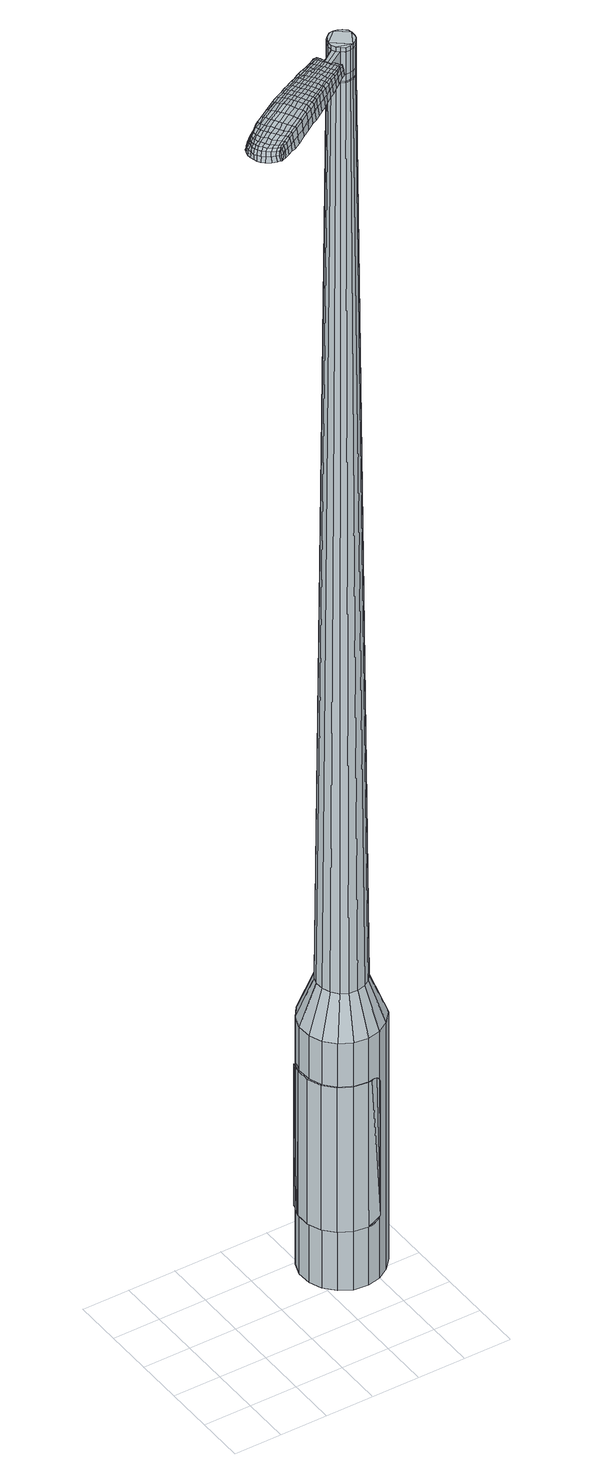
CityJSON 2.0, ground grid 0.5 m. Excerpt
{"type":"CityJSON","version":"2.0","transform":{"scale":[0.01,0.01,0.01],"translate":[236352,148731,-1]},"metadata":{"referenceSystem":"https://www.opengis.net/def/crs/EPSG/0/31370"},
"CityObjects":{
"object1":{"type":"GenericCityObject","attributes":{"cluster":25,"mean_distance_to_centroid":0.235,"new_centroid_x":236353.85,"new_centroid_y":148732.31,"mean_distance_to_camera":12.78,"H1":7.79,"H2":7.92,"Z_final":111.45,"cluster2":-1,"proj_x":236349.58,"proj_y":148725.49,"id_line":52941,"bearing_l":302.07,"distance":8.05,"orientation":"right","G_obj":212.07},"geometry":[{"type":"MultiSurface","lod":"2","boundaries":[[[0,1,2,3]],[[1,4,5,2]],[[4,6,7,5]],[[6,8,9,7]],[[8,10,11,9]],[[10,12,13,11]],[[12,14,15,13]],[[14,16,17,15]],[[16,18,19,17]],[[18,20,21,19]],[[20,22,23,21]],[[22,24,25,23]],[[24,26,27,25]],[[26,28,29,27]],[[28,30,31,29]],[[30,32,33,31]],[[32,34,35,33]],[[34,0,3,35]],[[36,37,38,39]],[[38,40,41,42]],[[41,43,42]],[[42,44,45,46]],[[45,47,46]],[[46,48,49,50]],[[49,51,50]],[[42,46,50,38]],[[50,52,39,38]],[[53,36,39]],[[2,5,7,35]],[[7,9,11,15]],[[11,13,15]],[[15,17,19,23]],[[19,21,23]],[[23,25,27,31]],[[27,29,31]],[[15,23,31,7]],[[31,33,35,7]],[[3,2,35]],[[1,0,54,55]],[[0,34,56,54]],[[34,32,57,56]],[[32,30,58,57]],[[30,28,59,58]],[[28,26,60,59]],[[26,24,61,60]],[[24,22,62,61]],[[22,20,63,62]],[[20,18,64,63]],[[18,16,65,64]],[[16,14,66,65]],[[14,12,67,66]],[[12,10,68,67]],[[10,8,69,68]],[[8,6,70,69]],[[6,4,71,70]],[[4,1,55,71]],[[55,54,72,73]],[[54,56,74,72]],[[56,57,75,74]],[[57,58,76,75]],[[58,59,77,76]],[[59,60,78,77]],[[60,61,79,78]],[[61,62,80,79]],[[62,63,81,80]],[[63,64,82,81]],[[64,65,83,82]],[[65,66,84,83]],[[66,67,85,84]],[[67,68,86,85]],[[68,69,87,86]],[[69,70,88,87]],[[70,71,89,88]],[[71,55,73,89]],[[72,90,91,92]],[[74,93,90,72]],[[94,95,93,74]],[[76,96,95,94]],[[77,97,96,76]],[[98,99,97,77]],[[100,101,99,98]],[[80,102,101,100]],[[81,103,102,80]],[[104,105,103,81]],[[106,107,105,104]],[[108,109,107,106]],[[110,111,109,108]],[[112,113,111,110]],[[114,115,113,112]],[[116,117,115,114]],[[89,118,117,116]],[[92,91,118,89]],[[119,120,121,122]],[[123,119,122,124]],[[125,123,124,126]],[[127,125,126,128]],[[129,127,128,130]],[[131,129,130,132]],[[133,131,132,134]],[[135,133,134,136]],[[137,135,136,138]],[[139,137,138,140]],[[141,139,140,142]],[[143,141,142,144]],[[145,143,144,146]],[[147,145,146,148]],[[149,147,148,150]],[[151,149,150,152]],[[73,72,92]],[[75,94,74]],[[75,76,94]],[[78,98,77]],[[78,79,100,98]],[[79,80,100]],[[82,104,81]],[[82,83,106,104]],[[83,84,108,106]],[[84,85,110,108]],[[85,86,112,110]],[[86,87,114,112]],[[87,88,116,114]],[[88,89,116]],[[73,92,89]],[[153,91,90]],[[153,118,91]],[[154,117,118]],[[154,155,115,117]],[[155,156,113,115]],[[156,157,111,113]],[[157,158,109,111]],[[158,159,107,109]],[[159,160,105,107]],[[160,103,105]],[[161,101,102]],[[161,162,99,101]],[[162,97,99]],[[163,95,96]],[[163,93,95]],[[39,52,151,164]],[[153,90,165,152]],[[53,39,164,120]],[[90,93,121,165]],[[36,53,120,119]],[[93,163,122,121]],[[37,36,119,123]],[[163,96,124,122]],[[38,37,123,125]],[[96,97,126,124]],[[40,38,125,127]],[[97,162,128,126]],[[41,40,127,129]],[[162,161,130,128]],[[43,41,129,131]],[[161,102,132,130]],[[42,43,131,133]],[[102,103,134,132]],[[44,42,133,135]],[[103,160,136,134]],[[45,44,135,137]],[[160,159,138,136]],[[47,45,137,139]],[[159,158,140,138]],[[46,47,139,141]],[[158,157,142,140]],[[48,46,141,143]],[[157,156,144,142]],[[49,48,143,145]],[[156,155,146,144]],[[51,49,145,147]],[[155,154,148,146]],[[50,51,147,149]],[[154,118,150,148]],[[52,50,149,151]],[[118,153,152,150]],[[151,152,166,167]],[[152,165,168,166]],[[165,121,169,168]],[[121,120,170,169]],[[120,164,171,170]],[[164,151,167,171]],[[172,173,174,175]],[[176,172,175,177]],[[172,176,178,179]],[[173,172,179,180]],[[181,182,183,184]],[[185,181,184,186]],[[181,185,187,188]],[[182,181,188,189]],[[190,191,192,193]],[[194,190,193,195]],[[190,194,196,197]],[[191,190,197,198]],[[199,200,201,202]],[[203,199,202,204]],[[199,203,205,206]],[[200,199,206,207]],[[208,209,210,211]],[[212,208,211,213]],[[208,212,214,215]],[[209,208,215,216]],[[217,218,219,220]],[[221,217,220,222]],[[217,221,223,224]],[[218,217,224,225]],[[226,227,228,229]],[[218,226,229,219]],[[226,218,225,230]],[[227,226,230,231]],[[232,233,234,235]],[[227,232,235,228]],[[232,227,231,236]],[[233,232,236,237]],[[238,176,177,239]],[[233,238,239,234]],[[238,233,237,240]],[[176,238,240,178]],[[241,242,243,244]],[[245,241,244,246]],[[241,245,247,248]],[[242,241,248,249]],[[250,251,252,253]],[[242,250,253,243]],[[250,242,249,254]],[[251,250,254,255]],[[256,257,258,259]],[[251,256,259,252]],[[256,251,255,260]],[[257,256,260,261]],[[262,263,264,265]],[[257,262,265,258]],[[262,257,261,266]],[[263,262,266,267]],[[268,173,180,269]],[[263,268,269,264]],[[268,263,267,270]],[[173,268,270,174]],[[271,272,273,274]],[[275,271,274,276]],[[271,275,277,278]],[[272,271,278,279]],[[280,281,282,283]],[[272,280,283,273]],[[280,272,279,284]],[[281,280,284,285]],[[286,287,288,289]],[[281,286,289,282]],[[286,281,285,290]],[[287,286,290,291]],[[292,185,186,293]],[[287,292,293,288]],[[292,287,291,294]],[[185,292,294,187]],[[295,296,297,298]],[[299,295,298,300]],[[295,299,301,302]],[[296,295,302,303]],[[304,305,306,307]],[[296,304,307,297]],[[304,296,303,308]],[[305,304,308,309]],[[310,311,312,313]],[[305,310,313,306]],[[310,305,309,314]],[[311,310,314,315]],[[316,317,318,319]],[[311,316,319,312]],[[316,311,315,320]],[[317,316,320,321]],[[322,182,189,323]],[[317,322,323,318]],[[322,317,321,324]],[[182,322,324,183]],[[325,211,210,326]],[[327,325,326,328]],[[325,327,329,330]],[[211,325,330,213]],[[331,327,328,332]],[[333,331,332,334]],[[331,333,335,336]],[[327,331,336,329]],[[337,333,334,338]],[[339,337,338,340]],[[337,339,341,342]],[[333,337,342,335]],[[343,339,340,344]],[[345,343,344,346]],[[343,345,347,348]],[[339,343,348,341]],[[349,345,346,350]],[[200,349,350,201]],[[349,200,207,351]],[[345,349,351,347]],[[352,353,198,197]],[[354,352,197,196]],[[352,354,355,356]],[[353,352,356,357]],[[358,359,357,356]],[[360,358,356,355]],[[358,360,361,362]],[[359,358,362,363]],[[364,365,363,362]],[[366,364,362,361]],[[364,366,367,368]],[[365,364,368,369]],[[370,371,369,368]],[[372,370,368,367]],[[370,372,205,203]],[[371,370,203,204]],[[373,374,375,376]],[[275,373,376,277]],[[373,275,276,377]],[[374,373,377,378]],[[379,194,195,380]],[[374,379,380,375]],[[379,374,378,381]],[[194,379,381,196]],[[382,383,384,385]],[[221,382,385,223]],[[382,221,222,386]],[[383,382,386,387]],[[388,389,390,391]],[[383,388,391,384]],[[388,383,387,392]],[[389,388,392,393]],[[394,191,198,395]],[[389,394,395,390]],[[394,389,393,396]],[[191,394,396,192]],[[397,398,399,400]],[[179,397,400,180]],[[397,179,178,401]],[[398,397,401,402]],[[403,404,405,406]],[[398,403,406,399]],[[403,398,402,407]],[[404,403,407,408]],[[409,202,201,410]],[[404,409,410,405]],[[409,404,408,411]],[[202,409,411,204]],[[412,413,414,415]],[[184,412,415,186]],[[412,184,183,416]],[[413,412,416,417]],[[418,206,205,419]],[[413,418,419,414]],[[418,413,417,420]],[[206,418,420,207]],[[421,422,423,424]],[[299,421,424,301]],[[421,299,300,425]],[[422,421,425,426]],[[427,212,213,428]],[[422,427,428,423]],[[427,422,426,429]],[[212,427,429,214]],[[430,431,432,433]],[[245,430,433,247]],[[430,245,246,434]],[[431,430,434,435]],[[436,437,438,439]],[[431,436,439,432]],[[436,431,435,440]],[[437,436,440,441]],[[442,209,216,443]],[[437,442,443,438]],[[442,437,441,444]],[[209,442,444,210]],[[445,446,435,434]],[[244,445,434,246]],[[445,244,243,447]],[[446,445,447,448]],[[449,450,441,440]],[[446,449,440,435]],[[449,446,448,451]],[[450,449,451,452]],[[453,326,210,444]],[[450,453,444,441]],[[453,450,452,454]],[[326,453,454,328]],[[455,456,457,458]],[[302,455,458,303]],[[455,302,301,424]],[[456,455,424,423]],[[459,330,329,460]],[[456,459,460,457]],[[459,456,423,428]],[[330,459,428,213]],[[461,462,448,447]],[[253,461,447,243]],[[461,253,252,463]],[[462,461,463,464]],[[465,466,452,451]],[[462,465,451,448]],[[465,462,464,467]],[[466,465,467,468]],[[469,332,328,454]],[[466,469,454,452]],[[469,466,468,470]],[[332,469,470,334]],[[471,472,473,474]],[[308,471,474,309]],[[471,308,303,458]],[[472,471,458,457]],[[475,336,335,476]],[[472,475,476,473]],[[475,472,457,460]],[[336,475,460,329]],[[477,478,464,463]],[[259,477,463,252]],[[477,259,258,479]],[[478,477,479,480]],[[481,482,468,467]],[[478,481,467,464]],[[481,478,480,483]],[[482,481,483,484]],[[485,338,334,470]],[[482,485,470,468]],[[485,482,484,486]],[[338,485,486,340]],[[487,488,489,490]],[[314,487,490,315]],[[487,314,309,474]],[[488,487,474,473]],[[491,342,341,492]],[[488,491,492,489]],[[491,488,473,476]],[[342,491,476,335]],[[493,494,480,479]],[[265,493,479,258]],[[493,265,264,495]],[[494,493,495,496]],[[497,498,484,483]],[[494,497,483,480]],[[497,494,496,499]],[[498,497,499,500]],[[501,344,340,486]],[[498,501,486,484]],[[501,498,500,502]],[[344,501,502,346]],[[503,504,505,506]],[[320,503,506,321]],[[503,320,315,490]],[[504,503,490,489]],[[507,348,347,508]],[[504,507,508,505]],[[507,504,489,492]],[[348,507,492,341]],[[509,510,496,495]],[[269,509,495,264]],[[509,269,180,400]],[[510,509,400,399]],[[511,512,500,499]],[[510,511,499,496]],[[511,510,399,406]],[[512,511,406,405]],[[513,350,346,502]],[[512,513,502,500]],[[513,512,405,410]],[[350,513,410,201]],[[514,515,417,416]],[[324,514,416,183]],[[514,324,321,506]],[[515,514,506,505]],[[516,351,207,420]],[[515,516,420,417]],[[516,515,505,508]],[[351,516,508,347]],[[517,518,378,377]],[[274,517,377,276]],[[517,274,273,519]],[[518,517,519,520]],[[521,354,196,381]],[[518,521,381,378]],[[521,518,520,522]],[[354,521,522,355]],[[523,524,525,526]],[[224,523,526,225]],[[523,224,223,385]],[[524,523,385,384]],[[527,528,529,530]],[[524,527,530,525]],[[527,524,384,391]],[[528,527,391,390]],[[531,353,357,532]],[[528,531,532,529]],[[531,528,390,395]],[[353,531,395,198]],[[533,534,520,519]],[[283,533,519,273]],[[533,283,282,535]],[[534,533,535,536]],[[537,360,355,522]],[[534,537,522,520]],[[537,534,536,538]],[[360,537,538,361]],[[539,540,541,542]],[[230,539,542,231]],[[539,230,225,526]],[[540,539,526,525]],[[543,544,545,546]],[[540,543,546,541]],[[543,540,525,530]],[[544,543,530,529]],[[547,359,363,548]],[[544,547,548,545]],[[547,544,529,532]],[[359,547,532,357]],[[549,550,536,535]],[[289,549,535,282]],[[549,289,288,551]],[[550,549,551,552]],[[553,366,361,538]],[[550,553,538,536]],[[553,550,552,554]],[[366,553,554,367]],[[555,556,557,558]],[[236,555,558,237]],[[555,236,231,542]],[[556,555,542,541]],[[559,560,561,562]],[[556,559,562,557]],[[559,556,541,546]],[[560,559,546,545]],[[563,365,369,564]],[[560,563,564,561]],[[563,560,545,548]],[[365,563,548,363]],[[565,566,552,551]],[[293,565,551,288]],[[565,293,186,415]],[[566,565,415,414]],[[567,372,367,554]],[[566,567,554,552]],[[567,566,414,419]],[[372,567,419,205]],[[568,569,402,401]],[[240,568,401,178]],[[568,240,237,558]],[[569,568,558,557]],[[570,571,408,407]],[[569,570,407,402]],[[570,569,557,562]],[[571,570,562,561]],[[572,371,204,411]],[[571,572,411,408]],[[572,571,561,564]],[[371,572,564,369]],[[573,574,575,576]],[[576,575,577,578]],[[579,577,575,580]],[[580,575,574,581]],[[582,583,584,585]],[[585,584,586,587]],[[588,586,584,589]],[[589,584,583,590]],[[591,592,593,594]],[[594,593,595,596]],[[597,595,593,598]],[[598,593,592,599]],[[600,601,602,603]],[[603,602,604,605]],[[606,604,602,607]],[[607,602,601,608]],[[609,610,611,612]],[[612,611,613,614]],[[615,613,611,616]],[[616,611,610,617]],[[618,619,620,621]],[[621,620,622,623]],[[624,622,620,625]],[[625,620,619,626]],[[627,628,629,630]],[[630,629,619,618]],[[626,619,629,631]],[[631,629,628,632]],[[633,634,635,636]],[[636,635,628,627]],[[632,628,635,637]],[[637,635,634,638]],[[578,577,639,640]],[[640,639,634,633]],[[638,634,639,641]],[[641,639,577,579]],[[642,643,644,645]],[[645,644,646,647]],[[648,646,644,649]],[[649,644,643,650]],[[651,652,653,654]],[[654,653,643,642]],[[650,643,653,655]],[[655,653,652,656]],[[657,658,659,660]],[[660,659,652,651]],[[656,652,659,661]],[[661,659,658,662]],[[663,664,665,666]],[[666,665,658,657]],[[662,658,665,667]],[[667,665,664,668]],[[581,574,669,670]],[[670,669,664,663]],[[668,664,669,671]],[[671,669,574,573]],[[672,673,674,675]],[[675,674,676,677]],[[678,676,674,679]],[[679,674,673,680]],[[681,682,683,684]],[[684,683,673,672]],[[680,673,683,685]],[[685,683,682,686]],[[687,688,689,690]],[[690,689,682,681]],[[686,682,689,691]],[[691,689,688,692]],[[587,586,693,694]],[[694,693,688,687]],[[692,688,693,695]],[[695,693,586,588]],[[696,697,698,699]],[[699,698,700,701]],[[702,700,698,703]],[[703,698,697,704]],[[705,706,707,708]],[[708,707,697,696]],[[704,697,707,709]],[[709,707,706,710]],[[711,712,713,714]],[[714,713,706,705]],[[710,706,713,715]],[[715,713,712,716]],[[717,718,719,720]],[[720,719,712,711]],[[716,712,719,721]],[[721,719,718,722]],[[590,583,723,724]],[[724,723,718,717]],[[722,718,723,725]],[[725,723,583,582]],[[609,612,726,727]],[[727,726,728,729]],[[730,728,726,170]],[[170,726,612,614]],[[729,728,731,732]],[[732,731,733,734]],[[735,733,731,736]],[[736,731,728,730]],[[734,733,737,738]],[[738,737,739,740]],[[741,739,737,742]],[[742,737,733,735]],[[740,739,743,744]],[[744,743,745,746]],[[747,745,743,748]],[[748,743,739,741]],[[746,745,749,750]],[[750,749,601,600]],[[608,601,749,751]],[[751,749,745,747]],[[599,752,753,598]],[[598,753,754,597]],[[755,754,753,756]],[[756,753,752,757]],[[757,758,759,756]],[[756,759,760,755]],[[761,760,759,762]],[[762,759,758,763]],[[763,764,765,762]],[[762,765,766,761]],[[767,766,765,768]],[[768,765,764,769]],[[769,770,771,768]],[[768,771,772,767]],[[606,772,771,604]],[[604,771,770,605]],[[773,774,775,776]],[[776,775,676,678]],[[677,676,775,777]],[[777,775,774,778]],[[596,595,779,780]],[[780,779,774,773]],[[778,774,779,781]],[[781,779,595,597]],[[782,783,784,785]],[[785,784,622,624]],[[623,622,784,786]],[[786,784,783,787]],[[788,789,790,791]],[[791,790,783,782]],[[787,783,790,792]],[[792,790,789,793]],[[599,592,794,795]],[[795,794,789,788]],[[793,789,794,796]],[[796,794,592,591]],[[797,798,799,800]],[[800,799,580,581]],[[579,580,799,801]],[[801,799,798,802]],[[803,804,805,806]],[[806,805,798,797]],[[802,798,805,807]],[[807,805,804,808]],[[600,603,809,810]],[[810,809,804,803]],[[808,804,809,811]],[[811,809,603,605]],[[812,813,814,815]],[[815,814,585,587]],[[582,585,814,816]],[[816,814,813,817]],[[606,607,818,819]],[[819,818,813,812]],[[817,813,818,820]],[[820,818,607,608]],[[821,822,823,824]],[[824,823,700,702]],[[700,823,701]],[[701,823,822,825]],[[614,613,826,827]],[[827,826,822,821]],[[825,822,826,828]],[[828,826,613,615]],[[829,830,831,648]],[[831,646,648]],[[647,646,831,832]],[[832,831,830,833]],[[834,835,836,837]],[[837,836,830,829]],[[833,830,836,838]],[[838,836,835,839]],[[617,610,840,841]],[[841,840,835,834]],[[839,835,840,842]],[[842,840,610,609]],[[833,843,844,832]],[[832,844,645,647]],[[642,645,844,845]],[[845,844,843,846]],[[839,847,848,838]],[[838,848,843,833]],[[846,843,848,849]],[[849,848,847,850]],[[609,727,851,842]],[[842,851,847,839]],[[850,847,851,852]],[[852,851,727,729]],[[853,854,855,856]],[[856,855,703,704]],[[702,703,855,824]],[[824,855,854,821]],[[730,170,857,858]],[[858,857,854,853]],[[821,854,857,827]],[[827,857,170,614]],[[846,859,860,845]],[[845,860,654,642]],[[651,654,860,861]],[[861,860,859,862]],[[850,863,864,849]],[[849,864,859,846]],[[862,859,864,865]],[[865,864,863,866]],[[729,732,867,852]],[[852,867,863,850]],[[866,863,867,868]],[[868,867,732,734]],[[869,870,871,872]],[[872,871,709,710]],[[704,709,871,856]],[[856,871,870,853]],[[735,736,873,874]],[[874,873,870,869]],[[853,870,873,858]],[[858,873,736,730]],[[862,875,876,861]],[[861,876,660,651]],[[657,660,876,877]],[[877,876,875,878]],[[866,879,880,865]],[[865,880,875,862]],[[878,875,880,881]],[[881,880,879,882]],[[734,738,883,868]],[[868,883,879,866]],[[882,879,883,884]],[[884,883,738,740]],[[885,886,887,888]],[[888,887,715,716]],[[710,715,887,872]],[[872,887,886,869]],[[741,742,889,890]],[[890,889,886,885]],[[869,886,889,874]],[[874,889,742,735]],[[878,891,892,877]],[[877,892,666,657]],[[663,666,892,893]],[[893,892,891,894]],[[882,895,896,881]],[[881,896,891,878]],[[894,891,896,897]],[[897,896,895,898]],[[740,744,899,884]],[[884,899,895,882]],[[898,895,899,900]],[[900,899,744,746]],[[901,902,903,904]],[[904,903,721,722]],[[716,721,903,888]],[[888,903,902,885]],[[747,748,905,906]],[[906,905,902,901]],[[885,902,905,890]],[[890,905,748,741]],[[894,907,908,893]],[[893,908,670,663]],[[581,670,908,800]],[[800,908,907,797]],[[898,909,910,897]],[[897,910,907,894]],[[797,907,910,806]],[[806,910,909,803]],[[746,750,911,900]],[[900,911,909,898]],[[803,909,911,810]],[[810,911,750,600]],[[817,912,913,816]],[[816,913,725,582]],[[722,725,913,904]],[[904,913,912,901]],[[608,751,914,820]],[[820,914,912,817]],[[901,912,914,906]],[[906,914,751,747]],[[778,915,916,777]],[[777,916,675,677]],[[672,675,916,917]],[[917,916,915,918]],[[597,754,919,781]],[[781,919,915,778]],[[918,915,919,920]],[[920,919,754,755]],[[921,922,923,924]],[[924,923,625,626]],[[624,625,923,785]],[[785,923,922,782]],[[925,926,927,928]],[[928,927,922,921]],[[782,922,927,791]],[[791,927,926,788]],[[757,752,929,930]],[[930,929,926,925]],[[788,926,929,795]],[[795,929,752,599]],[[918,931,932,917]],[[917,932,684,672]],[[681,684,932,933]],[[933,932,931,934]],[[755,760,935,920]],[[920,935,931,918]],[[934,931,935,936]],[[936,935,760,761]],[[937,938,939,940]],[[940,939,631,632]],[[626,631,939,924]],[[924,939,938,921]],[[941,942,943,944]],[[944,943,938,937]],[[921,938,943,928]],[[928,943,942,925]],[[763,758,945,946]],[[946,945,942,941]],[[925,942,945,930]],[[930,945,758,757]],[[934,947,948,933]],[[933,948,690,681]],[[687,690,948,949]],[[949,948,947,950]],[[761,766,951,936]],[[936,951,947,934]],[[950,947,951,952]],[[952,951,766,767]],[[953,954,955,956]],[[956,955,637,638]],[[632,637,955,940]],[[940,955,954,937]],[[957,958,959,960]],[[960,959,954,953]],[[937,954,959,944]],[[944,959,958,941]],[[769,764,961,962]],[[962,961,958,957]],[[941,958,961,946]],[[946,961,764,763]],[[950,963,964,949]],[[949,964,694,687]],[[587,694,964,815]],[[815,964,963,812]],[[767,772,965,952]],[[952,965,963,950]],[[812,963,965,819]],[[819,965,772,606]],[[802,966,967,801]],[[801,967,641,579]],[[638,641,967,956]],[[956,967,966,953]],[[808,968,969,807]],[[807,969,966,802]],[[953,966,969,960]],[[960,969,968,957]],[[605,770,970,811]],[[811,970,968,808]],[[957,968,970,962]],[[962,970,770,769]],[[573,576,175,174]],[[576,578,177,175]],[[588,589,188,187]],[[589,590,189,188]],[[591,594,193,192]],[[594,596,195,193]],[[615,616,215,214]],[[616,617,216,215]],[[618,621,220,219]],[[621,623,222,220]],[[627,630,229,228]],[[630,618,219,229]],[[633,636,235,234]],[[636,627,228,235]],[[578,640,239,177]],[[640,633,234,239]],[[648,649,248,247]],[[649,650,249,248]],[[650,655,254,249]],[[655,656,255,254]],[[656,661,260,255]],[[661,662,261,260]],[[662,667,266,261]],[[667,668,267,266]],[[668,671,270,267]],[[671,573,174,270]],[[678,679,278,277]],[[679,680,279,278]],[[680,685,284,279]],[[685,686,285,284]],[[686,691,290,285]],[[691,692,291,290]],[[692,695,294,291]],[[695,588,187,294]],[[696,699,298,297]],[[699,701,300,298]],[[705,708,307,306]],[[708,696,297,307]],[[711,714,313,312]],[[714,705,306,313]],[[717,720,319,318]],[[720,711,312,319]],[[590,724,323,189]],[[724,717,318,323]],[[773,776,376,375]],[[776,678,277,376]],[[596,780,380,195]],[[780,773,375,380]],[[623,786,386,222]],[[786,787,387,386]],[[787,792,392,387]],[[792,793,393,392]],[[793,796,396,393]],[[796,591,192,396]],[[701,425,300]],[[701,825,426,425]],[[825,828,429,426]],[[828,615,214,429]],[[829,648,433,432]],[[648,247,433]],[[834,837,439,438]],[[837,829,432,439]],[[617,841,443,216]],[[841,834,438,443]],[[971,972,973,974]],[[975,976,974,973]],[[977,978,979,980]],[[981,982,983,984]],[[972,985,986,973]],[[987,975,973,986]],[[988,977,980,989]],[[990,991,982,981]],[[985,992,993,986]],[[993,994,987,986]],[[995,988,989,996]],[[997,991,990,998]],[[992,999,1000,993]],[[1000,1001,994,993]],[[1002,995,996,1003]],[[1004,997,998,1005]],[[1006,1007,1008,1009]],[[1010,1011,1007,1006]],[[1010,1012,1013,1011]],[[1012,1014,1015,1013]],[[1016,1017,1018,1019]],[[1020,1021,1017,1016]],[[1022,1023,1021,1020]],[[1024,1025,1023,1022]],[[1019,1008,1007,1016]],[[1016,1007,1011,1020]],[[1011,1013,1022,1020]],[[1013,1015,1024,1022]],[[980,979,976,975]],[[989,980,975,987]],[[994,996,989,987]],[[1001,1003,996,994]],[[981,984,978,977]],[[990,981,977,988]],[[998,990,988,995]],[[1005,998,995,1002]],[[982,1006,1009,983]],[[991,1010,1006,982]],[[1012,1010,991,997]],[[1014,1012,997,1004]],[[1026,1027,1028,1029]],[[1028,1030,1031,1032]],[[1028,1032,1033,1034]],[[1028,1034,1029]],[[1035,1026,1029,1036]],[[1037,1036,1029,1038]],[[1039,1038,1029]],[[1040,1028,1027,1041]],[[1042,1040,1041,1043]],[[1044,1042,1043,1045]],[[1046,1044,1045,1047]],[[1048,1046,1047,1049]],[[1049,1050,1051,1052]],[[1049,1052,1053,1054]],[[1049,1054,1055,1056]],[[1055,1057,1058,1059]],[[1055,1059,1060,1061]],[[1055,1061,1056]],[[1049,1056,1048]],[[1062,1063,1027,1026]],[[1064,1065,1030,1028]],[[1066,1067,1039,1029]],[[1063,1068,1041,1027]],[[1069,1064,1028,1040]],[[1068,1070,1043,1041]],[[1071,1069,1040,1042]],[[1070,1072,1045,1043]],[[1073,1071,1042,1044]],[[1072,1074,1047,1045]],[[1075,1073,1044,1046]],[[1074,1076,1049,1047]],[[1077,1075,1046,1048]],[[1076,1078,1050,1049]],[[1079,1080,1057,1055]],[[1081,1077,1048,1056]],[[1051,1050,1078,1082]],[[1052,1051,1082,1083]],[[1053,1052,1083,1084]],[[1054,1053,1084,1085]],[[1055,1054,1085,1079]],[[1086,1062,1026,1035]],[[1087,1086,1035,1036]],[[1088,1087,1036,1037]],[[1089,1088,1037,1038]],[[1067,1089,1038,1039]],[[1031,1030,1065,1090]],[[1058,1057,1080,1091]],[[1032,1031,1090,1092]],[[1033,1032,1092,1093]],[[1034,1033,1093,1094]],[[1029,1034,1094,1066]],[[1059,1058,1091,1095]],[[1060,1059,1095,1096]],[[1061,1060,1096,1097]],[[1056,1061,1097,1081]]]}]}
},
"vertices":[
[148,106,384],[143,119,384],[143,119,96],[148,106,96],[142,134,384],[142,134,96],[147,148,384],[147,148,96],[156,160,384],[156,160,96],[168,167,384],[168,167,96],[183,171,384],[183,171,96],[197,169,384],[197,169,96],[210,162,384],[210,162,96],[220,151,384],[220,151,96],[226,137,384],[226,137,96],[226,122,384],[226,122,96],[222,108,384],[222,108,96],[212,97,384],[212,97,96],[200,89,384],[200,89,96],[186,86,384],[186,86,96],[171,88,384],[171,88,96],[158,95,384],[158,95,96],[180,115,1524],[185,115,1524],[189,116,1524],[173,121,1524],[193,118,1524],[196,122,1524],[197,131,1524],[197,126,1524],[196,135,1524],[192,139,1524],[184,142,1524],[188,141,1524],[179,141,1524],[175,138,1524],[171,130,1524],[172,135,1524],[171,125,1524],[176,118,1524],[163,115,429],[160,123,429],[169,108,429],[176,104,429],[185,103,429],[194,105,429],[201,110,429],[206,116,429],[209,125,429],[209,134,429],[205,142,429],[200,148,429],[192,152,429],[183,153,429],[175,152,429],[167,147,429],[162,140,429],[159,132,429],[173,121,1483],[171,125,1483],[176,118,1483],[180,115,1483],[185,115,1483],[189,116,1483],[193,118,1483],[196,122,1483],[197,126,1483],[197,131,1483],[196,135,1483],[192,139,1483],[188,141,1483],[184,142,1483],[179,141,1483],[175,138,1483],[172,135,1483],[171,130,1483],[173,121,1485],[172,126,1485],[172,126,1483],[176,118,1485],[180,116,1483],[180,116,1485],[185,115,1485],[189,116,1485],[193,119,1483],[193,119,1485],[195,122,1483],[195,122,1485],[197,126,1485],[197,131,1485],[195,135,1483],[195,135,1485],[192,138,1483],[192,138,1485],[188,140,1483],[188,140,1485],[184,141,1483],[184,141,1485],[179,140,1483],[179,140,1485],[176,138,1483],[176,138,1485],[173,134,1483],[173,134,1485],[171,130,1485],[180,115,1519],[176,118,1519],[176,118,1493],[180,115,1493],[185,115,1519],[185,115,1493],[189,116,1519],[189,116,1493],[193,118,1519],[193,118,1493],[196,122,1519],[196,122,1493],[197,126,1519],[197,126,1493],[197,131,1519],[197,131,1493],[196,135,1519],[196,135,1493],[192,139,1519],[192,139,1493],[188,141,1519],[188,141,1493],[184,142,1519],[184,142,1493],[179,141,1519],[179,141,1493],[175,138,1519],[175,138,1493],[172,135,1519],[172,135,1493],[171,130,1519],[171,130,1493],[171,125,1519],[171,125,1493],[171,125,1485],[172,135,1485],[175,138,1485],[179,141,1485],[184,142,1485],[188,141,1485],[192,139,1485],[196,135,1485],[196,122,1485],[193,118,1485],[180,115,1485],[173,121,1519],[173,121,1493],[155,114,1513],[155,114,1518],[157,111,1513],[159,108,1513],[159,108,1518],[157,111,1518],[84,88,1519],[90,92,1518],[88,93,1509],[82,89,1510],[76,84,1519],[74,85,1510],[78,83,1526],[85,88,1525],[92,91,1525],[104,56,1519],[110,60,1518],[110,61,1525],[104,57,1525],[97,51,1519],[97,53,1526],[96,49,1510],[104,54,1510],[110,58,1509],[33,32,1519],[31,35,1519],[30,34,1513],[32,31,1513],[36,29,1519],[35,28,1513],[37,30,1524],[34,32,1524],[32,36,1524],[95,71,1530],[101,75,1529],[100,78,1529],[94,74,1530],[88,66,1531],[86,69,1531],[90,63,1530],[97,68,1530],[103,72,1529],[164,114,1512],[162,116,1512],[161,116,1517],[162,113,1517],[165,111,1512],[164,111,1517],[165,111,1506],[163,113,1506],[161,116,1506],[34,56,1519],[37,58,1519],[35,59,1512],[33,56,1512],[33,54,1518],[31,55,1512],[34,54,1522],[35,55,1523],[38,57,1524],[41,61,1519],[45,64,1519],[43,65,1512],[39,62,1512],[42,60,1524],[46,63,1525],[50,68,1519],[57,72,1519],[55,73,1511],[48,68,1511],[51,67,1526],[58,71,1526],[66,78,1519],[64,79,1510],[68,77,1526],[148,124,1513],[142,120,1513],[143,120,1518],[150,123,1517],[154,126,1512],[153,125,1516],[152,127,1506],[147,124,1507],[140,121,1507],[135,117,1514],[129,113,1515],[130,113,1520],[137,116,1519],[134,117,1507],[127,114,1507],[122,110,1515],[115,106,1516],[117,105,1522],[123,109,1521],[120,110,1508],[114,107,1508],[109,103,1517],[103,99,1517],[104,98,1524],[111,102,1523],[107,103,1508],[101,100,1509],[96,95,1518],[98,95,1524],[94,96,1509],[53,25,1519],[56,27,1519],[55,28,1524],[52,26,1523],[50,24,1518],[50,25,1522],[50,23,1512],[52,24,1512],[55,25,1512],[60,29,1519],[65,31,1519],[65,33,1525],[60,30,1524],[60,27,1512],[65,30,1512],[70,34,1519],[77,38,1519],[77,40,1526],[70,36,1526],[70,32,1511],[77,36,1511],[87,44,1519],[87,46,1526],[87,43,1510],[164,98,1513],[158,94,1513],[158,92,1507],[164,97,1507],[169,102,1512],[169,101,1506],[168,102,1516],[164,100,1517],[158,95,1518],[152,89,1514],[146,85,1515],[146,83,1507],[152,88,1507],[152,91,1519],[146,87,1520],[140,81,1515],[134,76,1516],[134,75,1508],[140,79,1508],[140,82,1521],[134,78,1522],[128,72,1517],[122,68,1517],[122,66,1509],[128,70,1508],[128,74,1523],[122,70,1524],[116,64,1518],[116,62,1509],[116,66,1524],[158,111,1519],[157,113,1519],[152,107,1520],[150,109,1520],[153,104,1520],[159,108,1519],[145,103,1522],[144,105,1522],[139,99,1523],[138,101,1523],[141,96,1523],[147,100,1521],[133,95,1524],[131,97,1524],[126,91,1525],[125,93,1525],[128,88,1525],[134,92,1524],[120,87,1526],[119,89,1526],[114,83,1527],[112,85,1527],[116,80,1527],[122,84,1526],[108,79,1528],[106,82,1528],[110,76,1528],[36,34,1527],[34,37,1527],[39,31,1526],[43,33,1527],[40,36,1528],[38,40,1528],[46,40,1529],[44,43,1529],[48,37,1528],[55,40,1530],[52,44,1530],[50,47,1530],[58,47,1531],[56,51,1531],[61,44,1530],[68,49,1531],[66,52,1531],[64,56,1531],[77,59,1531],[75,62,1531],[79,56,1531],[48,24,1518],[45,25,1519],[45,23,1513],[48,23,1513],[49,25,1523],[46,26,1523],[40,26,1519],[40,25,1513],[41,27,1524],[31,52,1518],[30,50,1518],[32,50,1523],[33,52,1523],[30,53,1513],[29,50,1513],[29,46,1519],[29,42,1519],[30,43,1524],[31,46,1523],[28,46,1513],[28,42,1513],[29,38,1519],[31,39,1524],[29,38,1513],[86,86,1528],[87,85,1528],[94,88,1528],[93,90,1527],[79,82,1528],[80,80,1529],[89,82,1529],[90,79,1530],[96,83,1529],[95,86,1528],[81,78,1529],[82,75,1530],[92,77,1530],[98,80,1529],[84,72,1531],[103,59,1528],[102,61,1529],[95,56,1529],[96,54,1528],[109,63,1527],[108,65,1528],[100,64,1529],[92,59,1530],[106,68,1528],[170,104,1512],[169,105,1512],[167,105,1517],[169,104,1517],[170,103,1506],[168,104,1506],[167,108,1512],[166,108,1517],[167,107,1506],[156,126,1512],[157,125,1512],[156,125,1506],[155,127,1506],[155,125,1517],[156,124,1517],[158,123,1512],[159,121,1512],[158,121,1506],[157,123,1506],[157,122,1517],[158,120,1517],[161,119,1512],[160,118,1506],[160,118,1517],[150,123,1519],[151,121,1519],[144,119,1520],[145,117,1520],[153,119,1519],[154,117,1519],[146,115,1520],[147,113,1520],[155,115,1519],[149,111,1520],[164,101,1519],[163,102,1519],[157,98,1520],[158,96,1520],[161,105,1519],[155,101,1520],[137,115,1521],[138,114,1521],[131,112,1522],[132,110,1522],[140,112,1521],[141,109,1521],[133,108,1522],[135,106,1523],[142,107,1522],[136,103,1523],[152,92,1521],[151,94,1521],[144,90,1522],[146,88,1522],[149,97,1521],[143,93,1522],[124,108,1523],[125,106,1523],[118,104,1524],[119,103,1524],[127,104,1523],[128,102,1524],[120,101,1525],[122,98,1525],[130,99,1524],[123,96,1525],[139,84,1523],[138,86,1523],[132,81,1524],[133,80,1524],[136,89,1524],[130,85,1525],[112,101,1525],[113,99,1525],[105,97,1526],[106,95,1526],[114,97,1526],[115,94,1526],[108,93,1527],[109,91,1527],[117,92,1526],[111,88,1527],[127,75,1525],[126,77,1525],[120,73,1526],[121,71,1526],[124,80,1526],[118,76,1527],[99,94,1527],[100,92,1527],[101,90,1527],[103,87,1528],[104,84,1528],[115,67,1527],[114,69,1527],[112,72,1528],[51,27,1525],[48,27,1525],[54,28,1526],[51,29,1526],[44,29,1526],[47,31,1527],[35,53,1525],[34,51,1525],[37,53,1526],[38,55,1525],[33,48,1525],[33,44,1526],[36,47,1527],[36,50,1526],[33,41,1526],[37,43,1527],[58,31,1526],[56,32,1527],[64,34,1527],[62,35,1528],[52,34,1528],[58,37,1529],[42,59,1526],[41,56,1527],[46,60,1528],[47,62,1527],[41,53,1527],[41,50,1528],[47,54,1529],[47,57,1528],[42,46,1528],[48,50,1530],[69,37,1528],[67,38,1529],[76,41,1528],[74,43,1529],[64,41,1529],[71,46,1530],[52,66,1528],[52,63,1528],[59,68,1529],[59,70,1528],[52,61,1529],[53,57,1530],[61,62,1530],[60,65,1530],[54,54,1530],[62,59,1531],[86,47,1529],[84,49,1529],[82,52,1530],[69,76,1528],[69,74,1529],[70,71,1530],[72,68,1530],[73,65,1531],[89,91,1509],[91,90,1518],[85,87,1518],[83,87,1509],[77,82,1519],[75,83,1510],[79,82,1525],[86,86,1525],[92,89,1525],[109,63,1525],[109,61,1518],[103,57,1518],[103,59,1525],[96,53,1519],[96,54,1525],[95,51,1510],[103,55,1509],[108,59,1509],[32,35,1513],[33,36,1519],[34,33,1519],[34,32,1513],[37,30,1519],[36,30,1513],[38,31,1524],[36,34,1524],[34,36,1524],[99,77,1528],[101,75,1528],[95,71,1529],[93,74,1529],[87,66,1529],[86,69,1529],[89,63,1529],[97,68,1529],[103,72,1528],[159,115,1516],[160,115,1512],[162,113,1512],[161,112,1516],[163,110,1512],[162,110,1516],[163,110,1506],[161,112,1506],[159,115,1506],[37,57,1512],[38,56,1519],[36,54,1518],[34,55,1512],[34,53,1518],[33,54,1512],[35,53,1522],[37,54,1523],[39,56,1523],[45,63,1512],[46,63,1519],[42,59,1519],[40,60,1512],[43,59,1524],[48,62,1525],[56,71,1511],[58,70,1519],[51,66,1519],[49,67,1511],[52,65,1525],[59,70,1526],[67,76,1519],[65,77,1510],[69,76,1526],[144,118,1518],[143,119,1513],[149,122,1513],[150,122,1517],[154,124,1512],[154,123,1515],[153,125,1506],[148,123,1506],[141,119,1507],[131,111,1520],[129,111,1514],[136,115,1514],[137,114,1519],[135,116,1507],[128,112,1507],[118,104,1522],[116,104,1516],[123,108,1515],[124,107,1521],[121,108,1508],[115,105,1508],[105,96,1523],[103,97,1517],[110,101,1516],[111,100,1522],[108,101,1508],[102,98,1508],[97,94,1517],[99,93,1524],[95,94,1509],[55,30,1523],[55,28,1519],[52,27,1518],[52,28,1523],[50,26,1518],[50,27,1522],[50,25,1512],[52,25,1512],[55,27,1512],[64,35,1525],[64,33,1519],[59,30,1519],[59,32,1524],[59,29,1512],[64,31,1512],[76,42,1526],[76,40,1519],[69,36,1519],[69,37,1525],[69,34,1511],[76,38,1511],[86,46,1519],[86,48,1526],[86,44,1510],[157,94,1507],[157,95,1513],[163,100,1513],[163,98,1506],[167,103,1512],[167,102,1506],[166,103,1515],[163,101,1517],[157,97,1518],[145,85,1507],[145,87,1514],[151,91,1514],[151,89,1507],[151,92,1519],[145,88,1520],[132,76,1508],[133,78,1516],[139,82,1515],[138,81,1508],[139,84,1521],[133,80,1522],[120,68,1508],[121,70,1517],[127,74,1516],[126,72,1508],[127,75,1522],[121,71,1523],[115,65,1517],[114,63,1509],[115,67,1524],[157,110,1518],[156,112,1518],[151,106,1519],[150,108,1519],[153,104,1519],[145,102,1520],[143,105,1520],[138,98,1521],[137,101,1521],[140,96,1521],[146,100,1520],[132,94,1523],[131,97,1523],[126,90,1524],[124,93,1524],[128,88,1524],[134,92,1523],[120,86,1525],[118,89,1525],[113,83,1526],[112,85,1526],[115,80,1526],[121,84,1525],[107,79,1527],[106,81,1527],[109,76,1527],[36,38,1526],[37,35,1526],[40,32,1525],[43,34,1526],[41,37,1526],[39,40,1526],[44,43,1528],[46,40,1528],[49,37,1527],[55,41,1528],[52,44,1529],[50,47,1529],[56,51,1530],[58,48,1530],[61,45,1529],[68,50,1530],[66,53,1530],[64,55,1530],[75,62,1530],[77,59,1530],[79,56,1530],[45,25,1513],[46,27,1518],[48,26,1518],[48,25,1512],[49,27,1523],[46,28,1523],[41,28,1519],[41,27,1513],[42,29,1523],[34,49,1523],[32,49,1518],[33,51,1518],[35,51,1523],[32,52,1512],[31,49,1512],[32,43,1523],[31,42,1519],[32,46,1519],[33,46,1523],[31,46,1513],[30,42,1513],[32,39,1519],[33,40,1524],[31,39,1513],[94,88,1527],[87,84,1527],[87,85,1527],[93,89,1526],[80,81,1527],[80,80,1528],[96,83,1528],[90,79,1528],[89,82,1528],[95,85,1527],[81,77,1528],[82,74,1529],[92,76,1529],[98,80,1528],[84,72,1529],[94,56,1528],[101,61,1527],[102,60,1527],[95,55,1527],[108,64,1526],[107,65,1527],[99,64,1528],[92,60,1528],[105,68,1527],[166,104,1516],[167,104,1512],[168,103,1512],[167,104,1516],[167,103,1506],[165,107,1512],[164,107,1516],[165,106,1506],[154,124,1506],[155,124,1512],[155,125,1512],[154,124,1516],[154,123,1516],[156,120,1506],[157,120,1512],[156,122,1512],[155,122,1506],[155,121,1516],[157,119,1516],[159,117,1512],[158,117,1506],[158,117,1516],[151,121,1518],[150,121,1518],[144,118,1519],[144,117,1519],[153,116,1518],[152,119,1518],[146,115,1519],[147,113,1519],[154,114,1518],[148,111,1519],[156,98,1519],[162,102,1518],[163,101,1518],[157,97,1519],[160,105,1518],[154,101,1519],[138,113,1520],[138,114,1520],[131,110,1521],[132,110,1521],[141,109,1520],[139,111,1520],[133,108,1521],[134,105,1521],[142,107,1520],[136,103,1521],[144,90,1521],[150,94,1520],[151,93,1520],[144,89,1521],[148,97,1520],[142,93,1521],[125,106,1522],[125,107,1522],[118,103,1523],[119,102,1523],[128,101,1522],[126,104,1522],[120,100,1523],[121,98,1524],[129,99,1523],[123,95,1524],[132,81,1523],[138,86,1522],[138,85,1522],[132,80,1523],[136,88,1522],[130,84,1523],[112,98,1524],[112,99,1524],[106,96,1525],[106,95,1525],[115,94,1525],[114,96,1524],[107,93,1525],[109,90,1526],[117,91,1525],[110,88,1526],[119,73,1525],[125,77,1524],[126,76,1524],[120,72,1525],[124,80,1524],[117,76,1525],[100,91,1526],[99,92,1526],[103,86,1527],[101,89,1526],[104,84,1527],[113,69,1526],[114,68,1526],[111,72,1526],[48,29,1524],[51,28,1524],[54,30,1525],[51,30,1525],[44,30,1525],[47,32,1525],[38,53,1525],[35,51,1524],[36,52,1524],[39,55,1525],[37,46,1526],[34,44,1525],[35,47,1524],[37,50,1525],[35,41,1525],[38,43,1526],[56,33,1526],[58,32,1526],[63,35,1526],[62,36,1527],[52,35,1526],[58,38,1527],[47,59,1527],[42,56,1526],[43,58,1526],[48,61,1526],[48,53,1528],[42,50,1527],[42,53,1526],[48,57,1527],[43,46,1527],[49,50,1528],[67,39,1527],[69,38,1527],[75,42,1527],[74,43,1528],[64,42,1528],[71,46,1529],[60,67,1528],[53,63,1527],[53,64,1527],[59,69,1527],[61,62,1529],[54,57,1529],[53,60,1528],[60,65,1528],[55,54,1529],[62,58,1530],[84,50,1528],[85,49,1528],[81,53,1529],[70,73,1528],[69,75,1528],[72,68,1529],[71,71,1529],[73,65,1530],[153,125,1508],[157,119,1508],[128,103,1509],[124,110,1509],[110,92,1510],[105,99,1510],[76,72,1512],[71,80,1512],[86,89,1511],[91,81,1511],[61,62,1513],[49,55,1514],[45,62,1514],[56,70,1513],[160,114,1508],[133,96,1509],[114,85,1510],[81,64,1512],[96,73,1511],[65,54,1513],[54,47,1514],[164,108,1508],[137,90,1509],[119,78,1510],[86,56,1512],[101,66,1511],[59,40,1514],[70,46,1513],[167,102,1508],[141,83,1509],[123,70,1510],[91,48,1512],[106,58,1511],[64,32,1514],[75,39,1513],[38,47,1514],[35,44,1514],[31,49,1514],[34,54,1514],[43,40,1514],[39,38,1514],[47,33,1514],[42,32,1514],[52,26,1514],[46,26,1514],[32,39,1515],[31,34,1515],[31,35,1515],[30,42,1515],[35,35,1515],[32,33,1515],[37,31,1515],[33,32,1515],[39,28,1515],[33,31,1515],[189,85,334],[185,85,334],[185,85,165],[199,87,171],[189,85,165],[192,86,165],[195,87,166],[197,87,167],[198,87,169],[192,86,334],[195,87,333],[197,87,332],[198,87,331],[199,87,328],[170,87,165],[170,87,334],[157,94,165],[157,94,334],[147,105,165],[147,105,334],[141,119,165],[141,119,334],[141,134,165],[141,134,334],[142,138,334],[143,142,334],[144,144,333],[144,146,332],[145,148,331],[145,148,328],[142,138,165],[145,148,171],[145,148,169],[144,146,167],[144,144,166],[143,142,165],[188,88,334],[184,87,334],[184,87,165],[188,88,165],[198,90,171],[198,90,328],[171,90,334],[171,90,165],[159,96,334],[159,96,165],[149,107,334],[149,107,165],[144,120,334],[144,120,165],[143,133,334],[143,133,165],[145,137,334],[148,147,328],[148,147,171],[145,137,165],[146,141,334],[146,143,333],[147,145,332],[147,147,331],[192,89,334],[195,89,333],[197,90,332],[198,90,331],[192,89,165],[147,147,169],[195,89,166],[197,90,167],[198,90,169],[147,145,167],[146,143,166],[146,141,165]
]}
